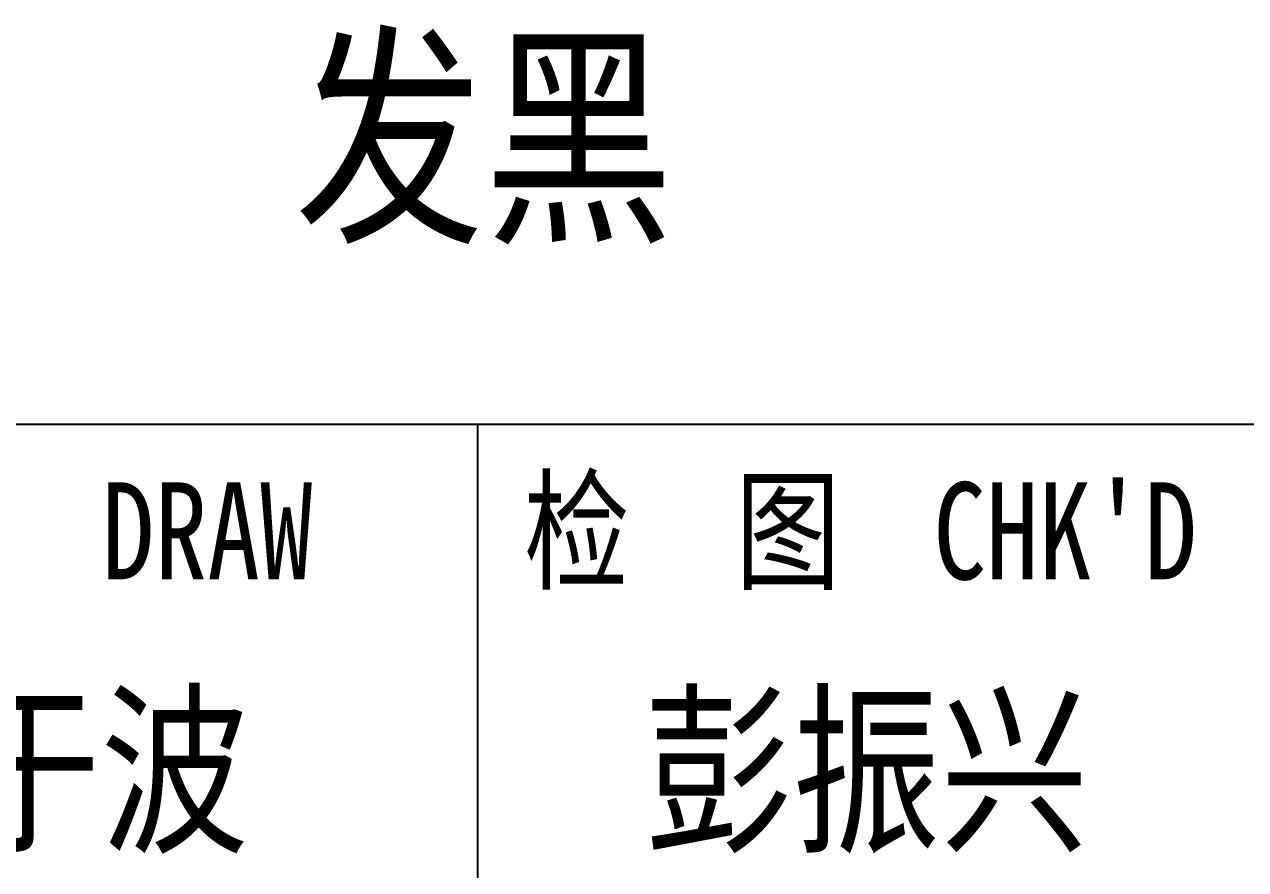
# Model space of a CAD drawing. Header units: millimetres. Extents: x -50043 to 104182, y -50696 to 36662.
# Drawn here: x -45682.99 to -45651.5, y 35791.43 to 35813.22 of the extents above; entities that cross this region are included whole.
import ezdxf
from ezdxf.enums import TextEntityAlignment as Align

# ---------------------------------------------------------------- set-up
doc = ezdxf.new("R2010")
doc.units = ezdxf.units.MM
doc.header["$LTSCALE"] = 0.5
doc.layers.add('图\\M+19E79\\M+195B6\\M+18E9A', color=7, linetype='Continuous')
doc.layers.add('表面处理', color=7, linetype='Continuous')
doc.layers.add('图框', color=7, linetype='Continuous', lineweight=18)
doc.styles.add('国标', font='simfang.ttf', dxfattribs={"width": 0.8})

# ---------------------------------------------------------------- blocks, each defined once
blk = doc.blocks.new('GZDEH零件A4图框V01版')
at = {"layer": '图\\M+19E79\\M+195B6\\M+18E9A', "color": 9}
for p, q in [((25, 30.5), (205, 30.5)), ((68.34, 30.5), (68.34, 13.5)), ((68.34, 30.5), (68.34, 13.5))]:
    blk.add_line(p, q, dxfattribs=at)
at = {"layer": '图\\M+19E79\\M+195B6\\M+18E9A', "color": 9, "style": '国标', "width": 0.8}
blk.add_text('检  图', height=2.5, dxfattribs=at).set_placement((73.62, 26.501), align=Align.CENTER)
for s, p in [(' DRAW', (57.285, 26.501)), ("CHK'D", (80.092, 26.501))]:
    blk.add_text(s, height=2.5, dxfattribs=at).set_placement(p)
blk = doc.blocks.new('DEH A4')
at = {"layer": '图框'}
blk.add_blockref('GZDEH零件A4图框V01版', (0, 0), dxfattribs=at)

msp = doc.modelspace()

# ---------------------------------------------------------------- block references
at = {"layer": '图框'}
msp.add_blockref('DEH A4', (-45739.646, 35772.417), dxfattribs=at)

# ---------------------------------------------------------------- texts
at = {"layer": '图\\M+19E79\\M+195B6\\M+18E9A', "color": 3, "style": '国标', "width": 0.8}
for s, p in [('李于波', (-45688.668, 35792.234)), ('彭振兴', (-45667.008, 35792.234))]:
    msp.add_text(s, height=3.5, dxfattribs=at).set_placement(p)
at = {"layer": '表面处理', "color": 3, "style": '国标', "width": 0.8}
msp.add_text('发黑', height=4.48, dxfattribs=at).set_placement((-45671.138, 35808.066), align=Align.CENTER)

doc.saveas('drawing.dxf')
